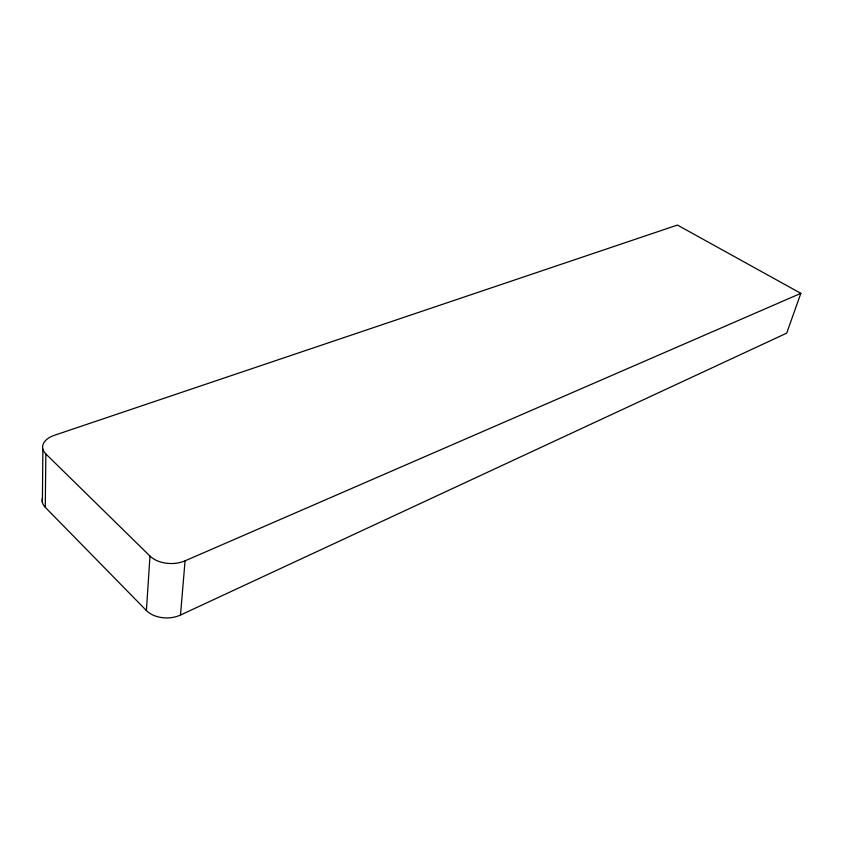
<?xml version="1.0" encoding="UTF-8"?>
<svg xmlns="http://www.w3.org/2000/svg" width="843" height="843" viewBox="0 0 843 843"><rect width="100%" height="100%" fill="white"/><g stroke="black" fill="none" stroke-linecap="round" stroke-linejoin="round"><path stroke-width="1.26" d="M42.382 502.396L42.877 449.098M45.269 507.328L45.859 453.945A23.699 13.604 -0.2 0 1 54.416 435.294L677.424 225.06L800.85 293.343L786.698 333.133L180.497 615.042A24.289 16.407 0.3 0 1 146.408 610.553L45.269 507.328A23.088 13.941 -1.3 0 1 42.413 498.139M146.408 610.553L149.98 556.074L45.859 453.945M180.497 615.042L185.06 560.837L800.85 293.343M185.06 560.837A24.974 16.091 1.4 0 1 149.98 556.074"/></g></svg>
